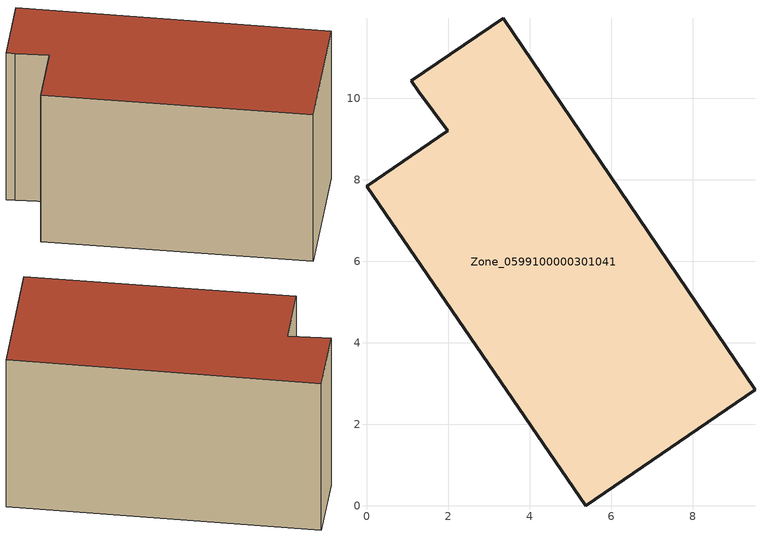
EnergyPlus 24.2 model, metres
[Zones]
Zone_0599100000301041
 floor ground (C_G): 1.28,10.15 1.1,10.42 3.35,11.96 9.53,2.85 5.38,0 0,7.84 1.99,9.2 z0
 wall outside (C_F): 5.38,0 9.53,2.85 3.35,11.96 1.1,10.42 1.28,10.15 1.99,9.2 0,7.84 5.38,0 z0:6.23
 roof outside (C_R): 1.1,10.42 1.28,10.15 1.99,9.2 0,7.84 5.38,0 9.53,2.85 3.35,11.96 z6.23
[BUILDING]
Pand.0599100000301041: North Axis=0; Terrain=City; Loads Convergence Tolerance Value=0.04; Temperature Convergence Tolerance Value=0.4; Solar Distribution=FullExterior; Maximum Number of Warmup Days=25; Minimum Number of Warmup Days=1
[Site:Location]
Rotterdam.The.Hague.AP_ZH_NLD Design_Conditions: Latitude=51.96; Longitude=4.45; Time Zone=1; Elevation=-4.5
[SITE:GROUNDTEMPERATURE:BUILDINGSURFACE]
18, 18, 18, 18, 18, 18, 18, 18, 18, 18, 18, 18
[MATERIAL] Thermal Absorptance=0.9; Solar Absorptance=0.7; Visible Absorptance=0.7
Name | Roughness | Thickness | Conductivity | Density | Specific Heat
G.TI.1992-2005 | MediumSmooth | 0.15 | 0.06 | 540 | 1210
F.TI.1992-2005 | Rough | 0.3 | 0.12 | 1920 | 840
R.TI.1992-2005 | MediumRough | 0.2 | 0.08 | 1500 | 1000
[CONSTRUCTION]
C_G: G.TI.1992-2005
C_F: F.TI.1992-2005
C_R: R.TI.1992-2005
[ZONE]
Zone_0599100000301041: Type=1; Multiplier=1; Ceiling Height=Autocalculate; Volume=Autocalculate; Floor Area=autocalculate; Part of Total Floor Area=Yes
[ZONEINFILTRATION:DESIGNFLOWRATE]
Infil_Zone_0599100000301041: Zone or ZoneList or Space or SpaceList=Zone_0599100000301041; Schedule=AlwaysOn; Design Flow Rate Calculation Method=Flow/Area; Flow Rate per Floor Area=0.0015; Constant Term Coefficient=1; Temperature Term Coefficient=0; Velocity Term Coefficient=0; Velocity Squared Term Coefficient=0
[HVACTEMPLATE:ZONE:IDEALLOADSAIRSYSTEM]
Zone_0599100000301041: Maximum Heating Supply Air Temperature=50; Minimum Cooling Supply Air Temperature=13; Maximum Heating Supply Air Humidity Ratio=0.0156; Minimum Cooling Supply Air Humidity Ratio=0.0077; Heating Limit=NoLimit; Cooling Limit=NoLimit; Dehumidification Control Type=ConstantSensibleHeatRatio; Cooling Sensible Heat Ratio=0.7; Dehumidification Setpoint=60; Humidification Control Type=None; Humidification Setpoint=30; Outdoor Air Method=None; Outdoor Air Flow Rate per Person=0.00944; Outdoor Air Flow Rate per Zone Floor Area=0; Outdoor Air Flow Rate per Zone=0; Demand Controlled Ventilation Type=None; Outdoor Air Economizer Type=NoEconomizer; Heat Recovery Type=None; Sensible Heat Recovery Effectiveness=0.7; Latent Heat Recovery Effectiveness=0.65
[ZONECONTROL:THERMOSTAT]
ThermostatControl_Zone_0599100000301041: Zone or ZoneList=Zone_0599100000301041; Control Type Schedule=DualSetpointControlType; Control 1=Thermostat_Zone_0599100000301041; Temperature Difference Between Cutout And Setpoint=0
[THERMOSTATSETPOINT:DUALSETPOINT]
Thermostat_Zone_0599100000301041: Heating Setpoint Temperature Schedule=HeatingSetpoint_Zone_0599100000301041; Cooling Setpoint Temperature Schedule=CoolingSetpoint_Zone_0599100000301041
[SCHEDULE:COMPACT]
HeatingSetpoint_Zone_0599100000301041: Through: 12/31, For: AllDays, Until: 24:00, 21
CoolingSetpoint_Zone_0599100000301041: Through: 12/31, For: AllDays, Until: 24:00, 24
DualSetpointControlType: Through: 12/31, For: AllDays, Until: 24:00, 4
AlwaysOn: Through: 12/31, For: AllDays, Until: 24:00, 1
